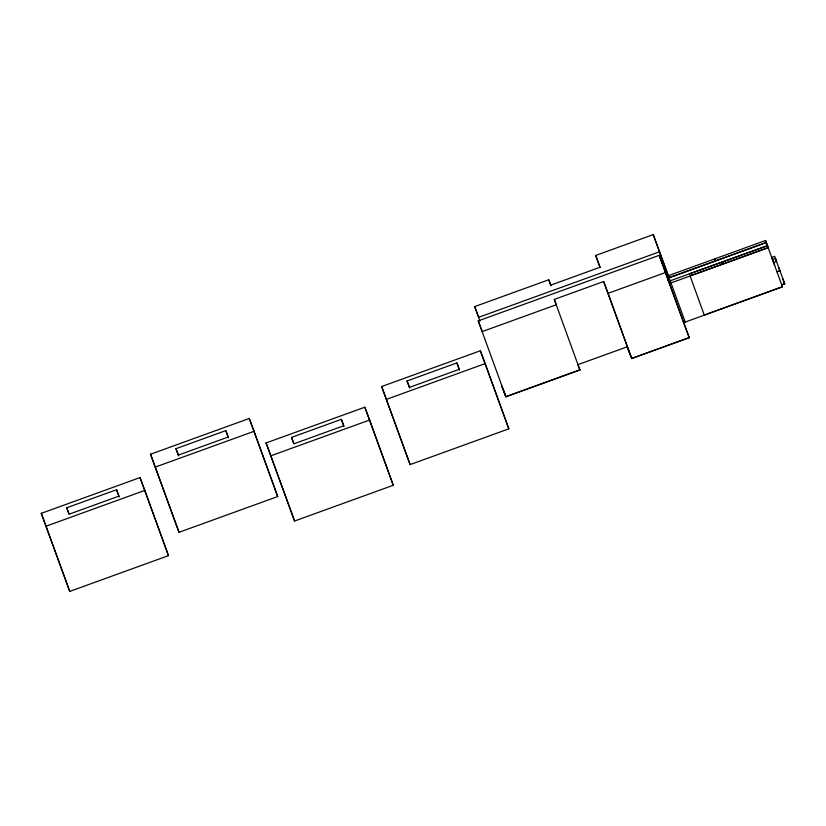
<?xml version="1.0" encoding="UTF-8"?>
<svg xmlns="http://www.w3.org/2000/svg" width="826" height="826" viewBox="0 0 826 826"><rect width="100%" height="100%" fill="white"/><g stroke="black" fill="none" stroke-linecap="round" stroke-linejoin="round"><path stroke-width="1.24" d="M600.037 267.531L595.67 255.451L653.242 234.584L669.328 278.3M479.958 321.087L474.713 306.591L548.743 279.777L550.756 285.115L600.11 267.232L595.67 255.451M659.706 251.724L478.739 317.277L474.713 306.591M505.884 396.821L478.233 320.891L659.2 255.337L689.287 337.72L631.704 358.577L627.254 346.786L577.901 364.658L579.914 370.007L505.884 396.821L501.857 386.134L505.832 396.645L579.852 369.821M579.914 370.007L554.287 299.415L603.641 281.532L608.081 293.323L665.663 272.466M150.549 454.228L249.256 418.472L254.088 431.296L277.712 496.55L179.005 532.305L150.549 454.228L179.005 532.305M175.959 448.673L225.787 430.614L228.203 437.026L178.375 455.085L175.959 448.673L178.581 455.921M667.615 278.703L669.432 283.504L768.283 247.697L765.557 240.48L668.358 275.698L685.25 322.057M669.081 277.619L766.28 242.39M669.153 277.815L766.363 242.607M155.381 467.051L254.088 431.296M670.278 280.788L767.478 245.58M767.56 245.776L689.328 273.891M381.653 386.527L480.36 350.761L485.203 363.585L508.816 428.839L410.109 464.594L381.653 386.527L410.109 464.594M768.221 247.552L690.071 275.863L704.299 315.16L705.889 314.417M41.3 513.338L140.007 477.583L144.849 490.407L168.463 555.65L69.756 591.416L41.3 513.338L69.756 591.416M407.073 380.962L456.892 362.913L459.318 369.325L409.49 387.373L407.073 380.962L409.696 388.21M66.71 507.784L116.538 489.725L118.954 496.137L69.136 514.195L66.71 507.784L68.899 513.824M266.106 442.953L364.813 407.197L369.656 420.021L393.269 485.265L294.562 521.03L266.106 442.953L294.562 521.03M386.496 399.35L485.203 363.585M772.475 259.509L775.449 258.424L776.574 261.398L773.601 262.472L771.68 257.382L774.654 256.308L784.7 283.845L781.726 284.929L782.449 286.849L683.608 322.656L669.432 283.504M46.132 526.162L144.849 490.407M291.526 437.388L341.345 419.34L343.771 425.751L293.942 443.799L291.526 437.388L293.705 443.438M779.899 270.598L777.008 271.878L779.971 270.794L778.784 267.634M270.949 455.776L369.656 420.021M782.645 284.371L784.628 283.648M707.097 313.983L781.21 287.128M631.632 358.391L689.214 337.535M782.707 278.558L784.7 283.845M773.673 262.668L774.726 265.497M722.926 261.945L723.597 263.721M721.284 262.534L721.955 264.32M714.913 258.837L715.708 260.954M691.042 273.489L691.713 275.264M683.67 322.842L689.287 337.72M554.287 299.415L556.301 304.753L482.27 331.577L478.233 320.891M508.816 428.839L480.36 350.761M393.269 485.265L364.813 407.197M277.712 496.55L249.256 418.472M168.463 555.65L140.007 477.583M765.557 240.48L782.449 286.849M653.242 234.584L668.554 276.875M659.2 255.337L668.389 280.706M608.07 293.292L631.704 358.577M603.641 281.532L630.816 356.223M548.743 279.777L550.932 285.817M456.892 362.913L459.524 370.162M341.345 419.34L343.977 426.588M225.787 430.614L228.41 437.873M116.538 489.725L119.161 496.984"/></g></svg>
